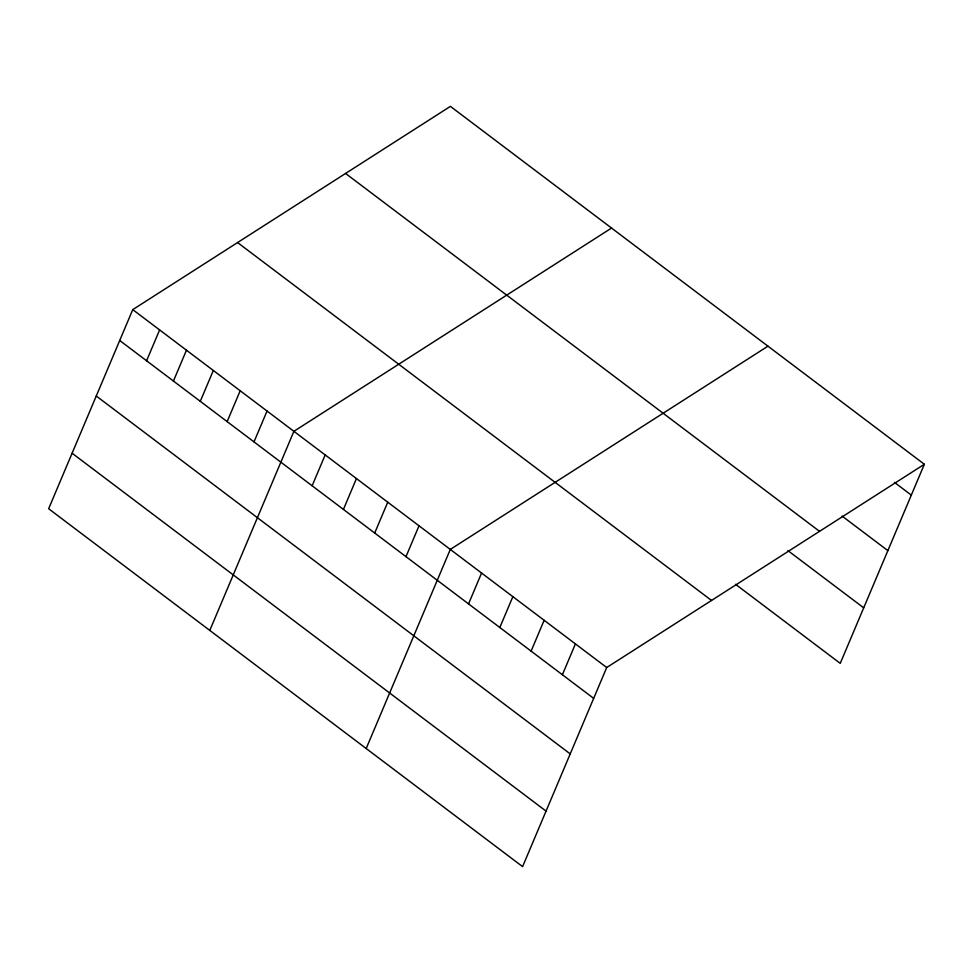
<?xml version="1.0" encoding="UTF-8"?>
<svg xmlns="http://www.w3.org/2000/svg" width="973" height="973" viewBox="0 0 973 973"><rect width="100%" height="100%" fill="white"/><g stroke="black" fill="none" stroke-linecap="round" stroke-linejoin="round"><path stroke-width="1.46" d="M132.754 309.633L48.65 508.733L522.598 866.627L606.702 667.527L924.35 464.267L450.402 106.373L132.754 309.633L606.702 667.527M146.582 360.764L159.608 329.92M173.437 381.051L186.463 350.195M200.292 401.326L213.318 370.482M227.147 421.613L240.185 390.757M254.002 441.888L267.04 411.044M209.791 630.419L293.895 431.319L611.543 228.059M312.138 485.795L325.177 454.938M343.42 509.414L356.459 478.558M374.702 533.034L387.741 502.177M405.984 556.653L419.01 525.797M366.189 748.517L450.292 549.429L767.952 346.169M468.548 603.892L481.574 573.048M499.83 627.512L512.856 596.668M531.112 651.132L544.138 620.288M562.382 674.751L575.42 643.907M924.35 464.267L840.246 663.367L735.576 584.323M894.479 482.401L911.324 495.123M842.144 516.116L887.863 550.633M345.573 173.449L819.521 531.343M787.911 550.609L863.708 607.845M237.582 242.557L711.518 600.45M119.715 340.489L593.664 698.371M96.266 396.011L570.214 753.893M72.099 453.211L546.048 811.105"/></g></svg>
